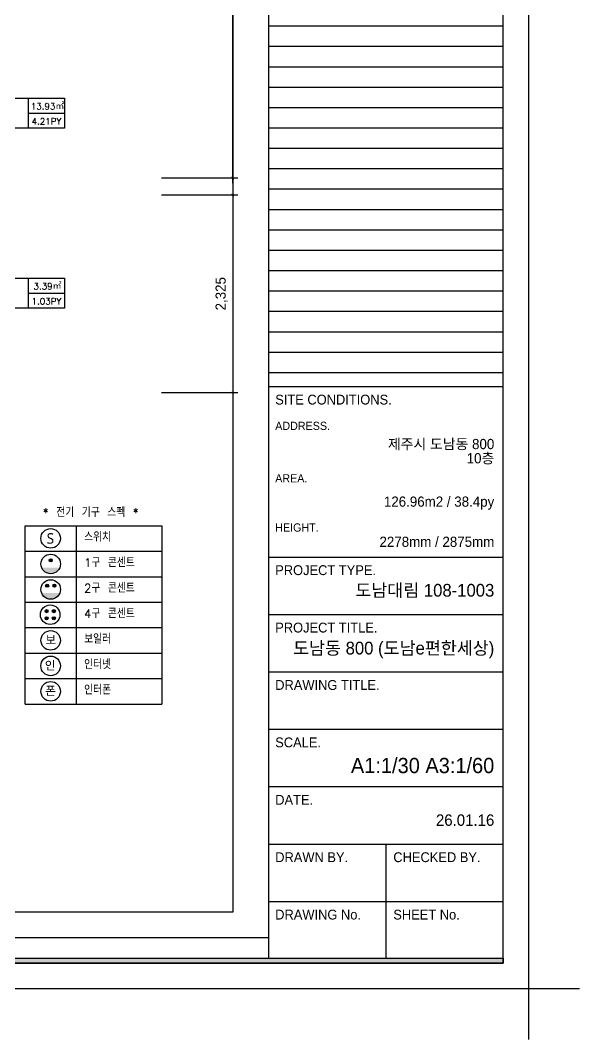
# Model space of a CAD drawing. Header units: inches. Extents: x 4000 to 56200, y 2703 to 36422.
# Drawn here: x 49612 to 56200, y 2703 to 14701 of the extents above; entities that cross this region are included whole.
import ezdxf
from ezdxf.enums import TextEntityAlignment as Align

# ---------------------------------------------------------------- set-up
doc = ezdxf.new("R2010")
doc.units = ezdxf.units.IN
doc.header["$LTSCALE"] = 30
doc.header["$MEASUREMENT"] = 0
for name, color, linetype in [('0-ELC TEXT', 7, 'Continuous'), ('03-TEXT', 3, 'Continuous'), ('07-DIM', 5, 'Continuous'), ('FORM(YOURNAME)-1', 1, 'Continuous'), ('FORM(YOURNAME)-11', 1, 'Continuous'), ('설비', 140, 'Continuous')]:
    doc.layers.add(name, color=color, linetype=linetype)
doc.styles.add('HY 울릉도 L', font='')
doc.styles.get("Standard").update_dxf_attribs({"font": 'txt.shx', "bigfont": 'whgtxt.shx'})
doc.styles.add('YOURNAME', font='HY울릉도M.TTF')
doc.styles.add('코레일둥고', font='Korail_Round_Gothic_Medium.ttf')
doc.styles.get('HY 울릉도 L').set_extended_font_data('HY울릉도L')
doc.dimstyles.new('60', dxfattribs={"dimscale": 60, "dimtxt": 2, "dimasz": 1, "dimexe": 1, "dimexo": 1, "dimgap": 1, "dimtad": 1, "dimdec": 0, "dimrnd": 0.05, "dimdsep": 46, "dimlunit": 6, "dimtxsty": 'HY 울릉도 L', "dimblk": 'ARCHTICK', "dimcen": 2.5, "dimdle": 1, "dimclrd": 133, "dimclre": 133, "dimclrt": 30, "dimadec": 0, "dimazin": 0, "dimtfac": 1, "dimtdec": 0, "dimtix": 1, "dimtmove": 2, "dimatfit": 3, "dimldrblk": 'ARCHTICK', "dimfxl": 1, "dimlwd": -1, "dimlwe": -1, "dimarcsym": 0})

# ---------------------------------------------------------------- blocks, each defined once
blk = doc.blocks.new('SW')
at = {"layer": '설비', "color": 140}
blk.add_circle((11533254, -14277699), 184, dxfattribs=at)
at = {"layer": '설비', "color": 140, "insert": (11533320, -14277601), "char_height": 197.14, "width": 314.33, "attachment_point": 3, "style": '코레일둥고'}
blk.add_mtext('{\\fMalgun Gothic|b0|i0|c129|p50;S}', dxfattribs=at)
blk = doc.blocks.new('egoo')
at = {"layer": '설비'}
h = blk.add_hatch(color=140, dxfattribs=at)
edge = h.paths.add_edge_path()
edge.add_arc((1015645, 443434), 22.3, 0, 360)
h = blk.add_hatch(color=140, dxfattribs=at)
edge = h.paths.add_edge_path()
edge.add_arc((1015748, 443434), 22.3, 0, 360)
h = blk.add_hatch(color=140, dxfattribs=at)
edge = h.paths.add_edge_path()
edge.add_line((1015826, 443329), (1015567, 443329))
edge.add_ellipse((1015696, 443381), major_axis=(99, 99), ratio=1, start_angle=156.9578, end_angle=293.0422)
at = {"layer": '설비', "color": 140}
for centre, radius in [((1015696, 443381), 140), ((1015645, 443434), 22.3), ((1015748, 443434), 22.3)]:
    blk.add_circle(centre, radius, dxfattribs=at)
blk = doc.blocks.new('DLSXJSPT')
at = {"layer": '설비', "color": 140}
blk.add_circle((242956, 103418), 115, dxfattribs=at)
at = {"layer": '설비', "color": 140, "style": '코레일둥고'}
blk.add_text('인', height=100, dxfattribs=at).set_placement((242888, 103372))
blk = doc.blocks.new('DLSXJVHS')
at = {"layer": '설비', "color": 140}
blk.add_circle((236551, 103608), 115, dxfattribs=at)
at = {"layer": '설비', "color": 140, "style": '코레일둥고'}
blk.add_text('폰', height=100, dxfattribs=at).set_placement((236487, 103564))
blk = doc.blocks.new('DLFRN')
at = {"layer": '설비'}
h = blk.add_hatch(color=140, dxfattribs=at)
edge = h.paths.add_edge_path()
edge.add_arc((236552, 104851), 18.3, 0, 360)
h = blk.add_hatch(color=140, dxfattribs=at)
edge = h.paths.add_edge_path()
edge.add_line((236659, 104765), (236446, 104765))
edge.add_ellipse((236552, 104808), major_axis=(81.3, 81.3), ratio=1, start_angle=156.9578, end_angle=293.0422)
at = {"layer": '설비', "color": 140}
for centre, radius in [((236552, 104808), 115), ((236552, 104851), 18.3)]:
    blk.add_circle(centre, radius, dxfattribs=at)
blk = doc.blocks.new('QHDLFFJ')
at = {"layer": '설비', "color": 140}
blk.add_circle((236551, 104208), 115, dxfattribs=at)
at = {"layer": '설비', "color": 140, "style": '코레일둥고'}
blk.add_text('보 ', height=100, dxfattribs=at).set_placement((236490, 104164))
blk = doc.blocks.new('4RNZHS')
at = {"layer": '설비'}
h = blk.add_hatch(color=140, dxfattribs=at)
edge = h.paths.add_edge_path()
edge.add_arc((244434, 96095), 18.3, -90, 270, ccw=False)
h = blk.add_hatch(color=140, dxfattribs=at)
edge = h.paths.add_edge_path()
edge.add_arc((244520, 96095), 18.3, 270, 630)
h = blk.add_hatch(color=140, dxfattribs=at)
edge = h.paths.add_edge_path()
edge.add_arc((244434, 96011), 18.3, -90, 270, ccw=False)
h = blk.add_hatch(color=140, dxfattribs=at)
edge = h.paths.add_edge_path()
edge.add_arc((244520, 96011), 18.3, 270, 630)
at = {"layer": '설비', "color": 140}
for centre, radius in [((244477, 96053), 115), ((244434, 96095), 18.3), ((244520, 96095), 18.3), ((244434, 96011), 18.3), ((244520, 96011), 18.3)]:
    blk.add_circle(centre, radius, dxfattribs=at)
blk = doc.blocks.new('FORM-ELEVATION')
at = {"layer": 'FORM(YOURNAME)-11'}
h = blk.add_hatch(color=256, dxfattribs=at)
h.dxf.hatch_style = 1
h.paths.add_polyline_path([(-10309, 35708), (71691, 35708), (71691, 35508), (-10309, 35508)])
h.paths.add_polyline_path([(-10309, -21492), (71691, -21492), (71691, -21692), (-10309, -21692)])
at = {"layer": 'Defpoints', "color": 158}
for p, q in [((62481, 35508), (62481, -21492)), ((62481, 15086), (71691, 15086)), ((62481, 14286), (71691, 14286)), ((62481, 13486), (71691, 13486)), ((62481, 12686), (71691, 12686)), ((62481, 11886), (71691, 11886)), ((62481, 11086), (71691, 11086)), ((62481, 10286), (71691, 10286)), ((62481, 9486), (71691, 9486)), ((62481, 8686), (71691, 8686)), ((62481, 7886), (71691, 7886)), ((62481, 7086), (71691, 7086)), ((62481, 6286), (71691, 6286)), ((62481, 5486), (71691, 5486)), ((62481, 4686), (71691, 4686)), ((62481, 3886), (71691, 3886)), ((62481, 3086), (71691, 3086)), ((62481, 2286), (71691, 2286)), ((62481, 1486), (71691, 1486)), ((62481, -20692), (-10309, -20692))]:
    blk.add_line(p, q, dxfattribs=at)
for points in [[(-10309, -21692), (71691, -21692), (71691, 35708), (-10309, 35708)], [(-8309, 33708), (61071, 33708), (61071, -19692), (-8309, -19692)]]:
    blk.add_lwpolyline(points, close=True, dxfattribs=at)
at = {"layer": 'Defpoints', "color": 1}
blk.add_lwpolyline([(72691, -24692), (72691, -22692), (74691, -22692)], dxfattribs=at)
at = {"layer": 'FORM(YOURNAME)-11', "color": 14}
for p, q in [((62481, 937), (71691, 937)), ((62481, -5756), (71691, -5756)), ((62481, -8009), (71691, -8009)), ((62481, -10261), (71691, -10261)), ((62481, -12514), (71691, -12514)), ((62481, -14766), (71691, -14766)), ((62481, -17019), (71691, -17019)), ((67086, -17019), (67086, -21492)), ((62481, -19271), (71691, -19271))]:
    blk.add_line(p, q, dxfattribs=at)
at = {"layer": 'FORM(YOURNAME)-11', "color": 250}
blk.add_lwpolyline([(-11309, -22692), (72691, -22692), (72691, 36708), (-11309, 36708)], close=True, dxfattribs=at)
at = {"layer": 'FORM(YOURNAME)-11'}
blk.add_lwpolyline([(-10309, -21492), (71691, -21492), (71691, -21692), (-10309, -21692)], close=True, dxfattribs=at)
at = {"layer": 'FORM(YOURNAME)-11', "color": 14, "style": 'YOURNAME'}
for s, height, p in [('SITE CONDITIONS.', 386.14, (62739, 422)), ('PROJECT TYPE.', 386.14, (62739, -6271)), ('PROJECT TITLE.', 386.14, (62739, -8524)), ('DRAWING TITLE.', 386.14, (62739, -10776)), ('SCALE.', 386.1, (62739, -13029)), ('DATE.', 386.1, (62739, -15281)), ('DRAWN BY.', 386.1, (62739, -17534)), ('CHECKED BY.', 386.14, (67376, -17534)), ('DRAWING No.', 386.14, (62739, -19786)), ('SHEET No.', 386.1, (67376, -19786))]:
    blk.add_text(s, height=height, dxfattribs=at).set_placement(p, align=Align.MIDDLE_LEFT)
at = {"layer": 'FORM(YOURNAME)-11', "color": 251, "style": 'YOURNAME'}
for s, p in [('ADDRESS.', (62739, -608)), ('AREA.', (62739, -2667)), ('HEIGHT.', (62739, -4598))]:
    blk.add_text(s, height=321.8, dxfattribs=at).set_placement(p, align=Align.MIDDLE_LEFT)
at = {"layer": 'FORM(YOURNAME)-11', "color": 3, "style": 'YOURNAME'}
for tag, height, p in [('1', 450, (71041, -1219)), ('2', 450, (71041, -1863)), ('3', 450, (71041, -3150)), ('4', 450, (71041, -5081)), ('5', 515, (71041, -7398)), ('6', 515, (71041, -9650)), ('7', 515, (71041, -11903)), ('8', 515, (71041, -14155)), ('9', 515, (71041, -16408)), ('10', 515, (66791, -18596)), ('11', 515, (71041, -18660)), ('12', 515, (66791, -20848)), ('13', 515, (71041, -20848))]:
    blk.add_attdef(tag, text='', height=height, dxfattribs=at).set_placement(p, align=Align.MIDDLE_RIGHT)
blk = doc.blocks.new('_ARCHTICK')
at = {"color": 0, "linetype": 'ByBlock', "const_width": 0.075}
blk.add_lwpolyline([(-0.25, -0.25), (0.25, 0.25)], dxfattribs=at)
blk = doc.blocks.new('*D163')
at = {"layer": '07-DIM', "color": 133, "transparency": 16777216}
for p, q in [((51274, 12646), (52174, 12646)), ((52114, 12706), (52114, 10261)), ((51274, 10321), (52174, 10321))]:
    blk.add_line(p, q, dxfattribs=at)
at = {"layer": 'Defpoints', "color": 0, "transparency": 16777216}
for p in [(51214, 12646), (51214, 10321), (52114, 10321)]:
    blk.add_point(p, dxfattribs=at)
at = {"layer": '07-DIM', "color": 133, "transparency": 16777216, "xscale": 60, "yscale": 60, "zscale": 60}
for p, rotation in [((52114, 12646), 90), ((52114, 10321), 270)]:
    blk.add_blockref('_ARCHTICK', p, dxfattribs=dict(at, rotation=rotation))
at = {"layer": '07-DIM', "color": 30, "transparency": 16777216, "insert": (51982, 11483), "char_height": 120, "attachment_point": 5, "rotation": 90, "style": 'HY 울릉도 L'}
blk.add_mtext('2,325', dxfattribs=at)
blk = doc.blocks.new('*D164')
at = {"layer": '07-DIM', "color": 133, "transparency": 16777216}
for p, q in [((52114, 12786), (52114, 17566)), ((51274, 17506), (52174, 17506)), ((51274, 12846), (52174, 12846))]:
    blk.add_line(p, q, dxfattribs=at)
at = {"layer": 'Defpoints', "color": 0, "transparency": 16777216}
for p in [(51214, 17506), (52114, 17506), (51214, 12846)]:
    blk.add_point(p, dxfattribs=at)
at = {"layer": '07-DIM', "color": 133, "transparency": 16777216, "xscale": 60, "yscale": 60, "zscale": 60}
for p, rotation in [((52114, 17506), 90), ((52114, 12846), 270)]:
    blk.add_blockref('_ARCHTICK', p, dxfattribs=dict(at, rotation=rotation))
at = {"layer": '07-DIM', "color": 30, "transparency": 16777216, "insert": (51982, 15176), "char_height": 120, "attachment_point": 5, "rotation": 90, "style": 'HY 울릉도 L'}
blk.add_mtext('4,660', dxfattribs=at)

msp = doc.modelspace()

# ---------------------------------------------------------------- linework, layer by layer
at = {"layer": '0-ELC TEXT'}
for p, q in [((49706.8, 13430.5), (49706.8, 13784.3)), ((49706.8, 13607.4), (50131.5, 13607.4)), ((49706.8, 11312.4), (49706.8, 11666.2)), ((49706.8, 11489.3), (50131.5, 11489.3)), ((50268.6, 8752.7), (50268.6, 6652.7)), ((49668.6, 8452.7), (51279.5, 8452.7)), ((49668.6, 8152.7), (51279.5, 8152.7)), ((49668.6, 7852.7), (51279.5, 7852.7)), ((49668.6, 7552.7), (51279.5, 7552.7)), ((49668.6, 7252.7), (51279.5, 7252.7)), ((49668.6, 6952.7), (51279.5, 6952.7)), ((49668.6, 6652.7), (51279.5, 6652.7))]:
    msp.add_line(p, q, dxfattribs=at)
for points in [[(48499.6, 13784.3), (50131.5, 13784.3), (50131.5, 13430.5), (48499.6, 13430.5)], [(48499.6, 11666.2), (50131.5, 11666.2), (50131.5, 11312.4), (48499.6, 11312.4)]]:
    msp.add_lwpolyline(points, close=True, dxfattribs=at)
msp.add_lwpolyline([(49668.6, 6652.7), (49668.6, 8752.7), (51279.5, 8752.7), (51279.5, 6652.7)], dxfattribs=at)

# ---------------------------------------------------------------- block references
at = {"layer": 'FORM(YOURNAME)-1'}
ref = msp.add_blockref('FORM-ELEVATION', (33792.2, 10110.5), dxfattribs=dict(at, xscale=0.3, yscale=0.3, zscale=0.3))
ref.add_attrib('9', '26.01.16', dxfattribs={"layer": 'FORM(YOURNAME)-11', "color": 3, "height": 135, "style": 'YOURNAME'}).set_placement((55194.4, 5286.9), align=Align.MIDDLE_RIGHT)
ref.add_attrib('8', 'A1:1/30 A3:1/60', dxfattribs={"layer": 'FORM(YOURNAME)-11', "color": 3, "height": 180, "style": 'YOURNAME'}).set_placement((55194.4, 5929.8), align=Align.MIDDLE_RIGHT)
ref.add_attrib('6', '도남동 800 (도남e편한세상)', dxfattribs={"layer": 'FORM(YOURNAME)-11', "color": 3, "height": 150, "style": 'YOURNAME'}).set_placement((55194.4, 7311.8), align=Align.MIDDLE_RIGHT)
ref.add_attrib('5', '도남대림 108-1003', dxfattribs={"layer": 'FORM(YOURNAME)-11', "color": 3, "height": 150, "style": 'YOURNAME'}).set_placement((55194.4, 7992.5), align=Align.MIDDLE_RIGHT)
ref.add_attrib('1', '제주시 도남동 800', dxfattribs={"layer": 'FORM(YOURNAME)-11', "color": 3, "height": 120, "style": 'YOURNAME'}).set_placement((55194.4, 9714.1), align=Align.MIDDLE_RIGHT)
ref.add_attrib('2', '10층', dxfattribs={"layer": 'FORM(YOURNAME)-11', "color": 3, "height": 120, "style": 'YOURNAME'}).set_placement((55194.4, 9546.9), align=Align.MIDDLE_RIGHT)
ref.add_attrib('3', '126.96m2 / 38.4py', dxfattribs={"layer": 'FORM(YOURNAME)-11', "color": 3, "height": 120, "style": 'YOURNAME'}).set_placement((55194.4, 9036.2), align=Align.MIDDLE_RIGHT)
ref.add_attrib('4', '2278mm / 2875mm', dxfattribs={"layer": 'FORM(YOURNAME)-11', "color": 3, "height": 120, "style": 'YOURNAME'}).set_placement((55194.4, 8563.8), align=Align.MIDDLE_RIGHT)
at = {"layer": '설비', "color": 140}
for name, p, xscale, yscale, zscale in [('SW', (-7158315.2, 8932164.9), 0.625, 0.625, 0.625), ('egoo', (-784352.1, -356203.5), 0.8214285869294655, 0.8214285869294655, 0.8214285869294655)]:
    msp.add_blockref(name, p, dxfattribs=dict(at, xscale=xscale, yscale=yscale, zscale=zscale))
at = {"layer": '설비'}
for name, p in [('DLFRN', (-186582.2, -96505.1)), ('4RNZHS', (-194513.5, -88348)), ('QHDLFFJ', (-186582.2, -96805.1)), ('DLSXJSPT', (-192987.4, -96315.7)), ('DLSXJVHS', (-186582.2, -96805.1))]:
    msp.add_blockref(name, p, dxfattribs=at)

# ---------------------------------------------------------------- texts
at = {"layer": '0-ELC TEXT'}
for s, p in [('* 전기 기구 스펙 *', (49876.8, 8857.2)), ('스위치', (50362.4, 8566.8)), ('1구 콘센트', (50362.4, 8266.8)), ('2구 콘센트', (50362.4, 7966.8)), ('4구 콘센트', (50362.4, 7666.8)), ('보일러', (50362.4, 7366.8)), ('인터넷', (50362.4, 7066.8)), ('인터폰', (50362.4, 6766.8))]:
    msp.add_text(s, height=100, dxfattribs=at).set_placement(p)
at = {"layer": '03-TEXT'}
for s, p in [('13.93㎡', (49932.4, 13652.5)), ('4.21PY', (49919.6, 13475.6)), ('3.39㎡', (49932.4, 11534.4)), ('1.03PY', (49919.6, 11357.5))]:
    msp.add_text(s, height=75, dxfattribs=at).set_placement(p, align=Align.CENTER)

# ---------------------------------------------------------------- dimensions: what is measured, and where the dimension line sits
at = {"layer": '07-DIM'}
for base, p1, p2, picture, middle in [((52113.7, 17505.5), (51213.7, 12845.5), (51213.7, 17505.5), '*D164', (51981.8, 15175.5)), ((52113.7, 10320.5), (51213.7, 12645.5), (51213.7, 10320.5), '*D163', (51981.7, 11483))]:
    dim = msp.add_linear_dim(base=base, p1=p1, p2=p2, angle=90, dimstyle='60', dxfattribs=at)
    dim.commit()
    dim.dimension.update_dxf_attribs({"geometry": picture, "text_midpoint": middle})

doc.saveas('drawing.dxf')
